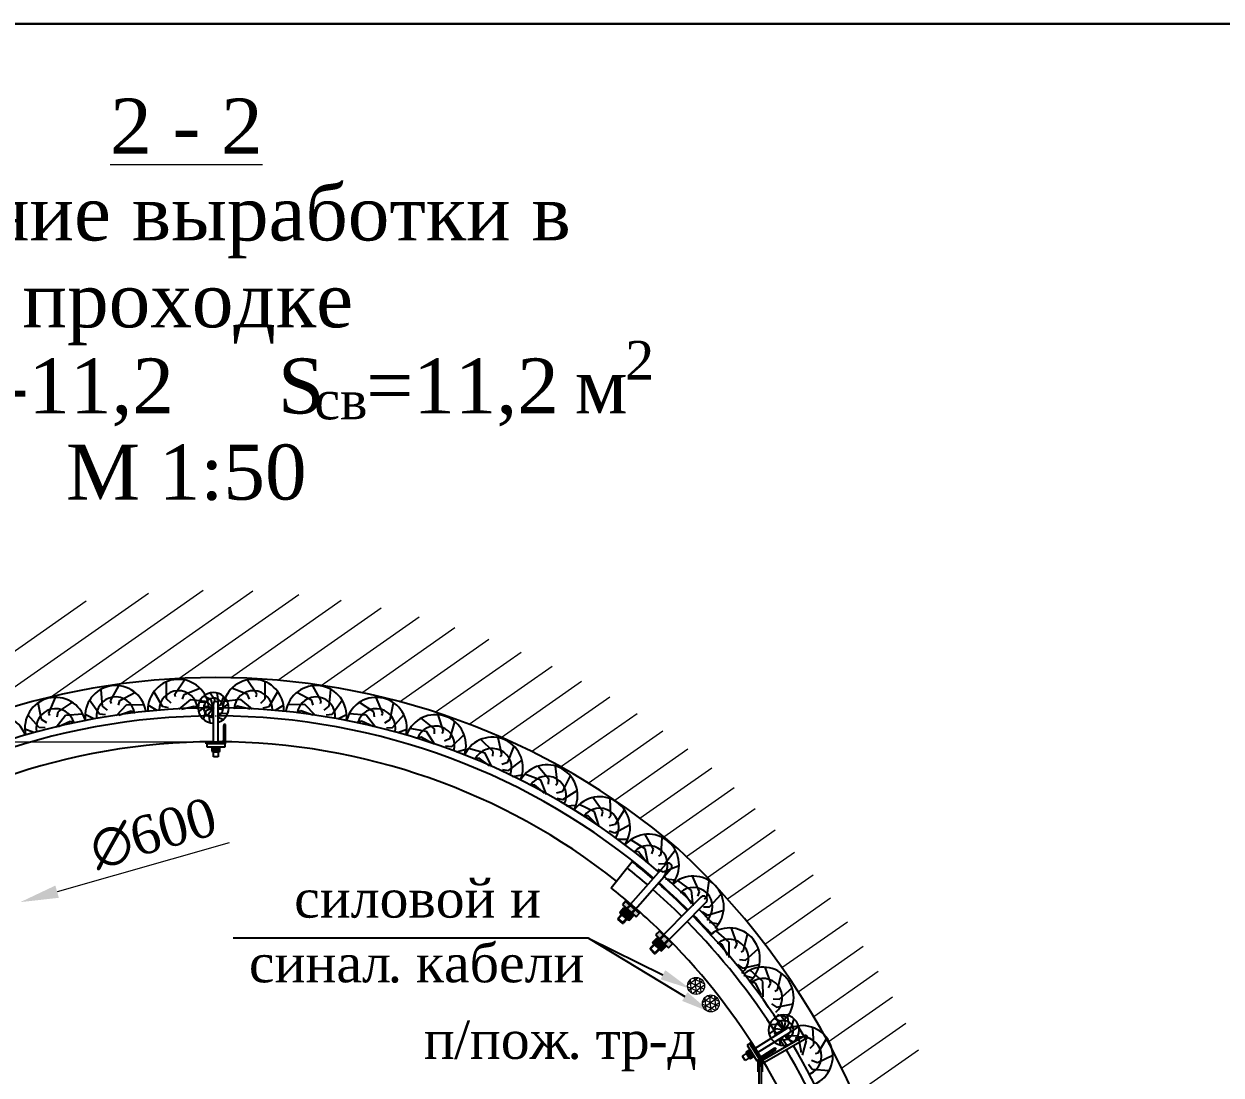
# Model space of a CAD drawing. Header units: millimetres. Extents: x -46762 to 217101, y -107409 to 31524.
# Drawn here: x 194366 to 198279, y -47023 to -43587 of the extents above; entities that cross this region are included whole.
import ezdxf

# ---------------------------------------------------------------- set-up
doc = ezdxf.new("R2010")
doc.units = ezdxf.units.MM
for name, color, linetype in [('АП-112_22', 5, 'Continuous'), ('Д_Распорка', 7, 'Continuous'), ('Контур_112', 252, 'Continuous'), ('М16_Гайка_Конт', 7, 'Continuous'), ('М16_Планка', 7, 'Continuous'), ('М24_Гайка', 7, 'Continuous'), ('М24_Планка', 7, 'Continuous'), ('СКО', 7, 'Continuous'), ('Ско_М16_СВП-22', 7, 'Continuous'), ('Ско_М24', 5, 'Continuous'), ('Уголок_63х63', 7, 'Continuous')]:
    doc.layers.add(name, color=color, linetype=linetype)
doc.styles.get("Standard").update_dxf_attribs({"font": 'TIMES.TTF'})

msp = doc.modelspace()

# ---------------------------------------------------------------- hatches: boundary and pattern name
at = {"layer": 'М16_Гайка_Конт'}
h = msp.add_hatch(color=253, dxfattribs=at)
h.paths.add_polyline_path([(195000.04, -45952.25, -0.2671715), (195006.73, -45952.25), (195006.74, -45952.26), (195006.74, -45964.58), (195006.73, -45964.59, -0.2671715), (195000.04, -45964.59)])
h.paths.add_polyline_path([(194986.64, -45952.25, -0.1333621), (195000.04, -45952.25), (195000.04, -45964.59, -0.1333621), (194986.64, -45964.59)])
h.paths.add_polyline_path([(194979.94, -45952.26), (194979.95, -45952.25, -0.2671715), (194986.64, -45952.25), (194986.64, -45964.59, -0.2671715), (194979.95, -45964.59), (194979.94, -45964.58)])
h.paths.add_polyline_path([(194983.29, -45950.32), (194993.34, -45950.32), (194993.34, -45951.36, 0.0663872), (194986.64, -45952.25, 0.2671715), (194979.95, -45952.25)])
h.paths.add_polyline_path([(194993.34, -45950.32), (195003.39, -45950.32), (195006.73, -45952.25, 0.2671715), (195000.04, -45952.25, 0.0663872), (194993.34, -45951.36)])
h.paths.add_polyline_path([(194993.34, -45965.48, 0.0663872), (195000.04, -45964.59, 0.2671715), (195006.73, -45964.59), (195003.39, -45966.52), (194993.34, -45966.52)])
h.paths.add_polyline_path([(194979.95, -45964.59, 0.2671715), (194986.64, -45964.59, 0.0663872), (194993.34, -45965.48), (194993.34, -45966.52), (194983.29, -45966.52)])
h = msp.add_hatch(color=253, dxfattribs=at)
h.paths.add_polyline_path([(196747.48, -46958.08, -0.2671715), (196751.02, -46963.76), (196751.02, -46963.77), (196740.57, -46970.3), (196740.56, -46970.3, -0.2671715), (196737.01, -46964.63)])
h.paths.add_polyline_path([(196740.37, -46946.72, -0.1333621), (196747.48, -46958.08), (196737.01, -46964.63, -0.1333621), (196729.91, -46953.27)])
h.paths.add_polyline_path([(196736.81, -46941.05), (196736.82, -46941.05, -0.2671715), (196740.37, -46946.72), (196729.91, -46953.27, -0.2671715), (196726.36, -46947.6), (196726.36, -46947.58)])
h.paths.add_polyline_path([(196740.23, -46942.86), (196745.56, -46951.38), (196744.68, -46951.93, 0.0663872), (196740.37, -46946.72, 0.2671715), (196736.82, -46941.05)])
h.paths.add_polyline_path([(196745.56, -46951.38), (196750.89, -46959.9), (196751.02, -46963.76, 0.2671715), (196747.48, -46958.08, 0.0663872), (196744.68, -46951.93)])
h.paths.add_polyline_path([(196732.7, -46959.42, 0.0663872), (196737.01, -46964.63, 0.2671715), (196740.56, -46970.3), (196737.16, -46968.49), (196731.83, -46959.97)])
h.paths.add_polyline_path([(196726.36, -46947.6, 0.2671715), (196729.91, -46953.27, 0.0663872), (196732.7, -46959.42), (196731.83, -46959.97), (196726.5, -46951.45)])
at = {"layer": 'М24_Гайка'}
for points in [[(196325.58, -46477.78), (196330.47, -46478.76), (196354.15, -46499.66), (196355.73, -46504.38), (196344.86, -46516.7), (196339.98, -46515.71), (196316.3, -46494.82), (196314.71, -46490.09)], [(196433.12, -46576.49), (196437.94, -46577.77), (196460.34, -46600.02), (196461.65, -46604.83), (196450.07, -46616.48), (196445.25, -46615.21), (196422.85, -46592.96), (196421.54, -46588.15)]]:
    msp.add_hatch(color=253, dxfattribs=at).paths.add_polyline_path(points)
at = {"layer": 'М24_Планка'}
for points in [[(196334.34, -46453.21), (196379.02, -46492.65), (196367.38, -46505.84), (196322.69, -46466.4)], [(196443.3, -46552.48), (196485.59, -46594.48), (196473.19, -46606.97), (196430.9, -46564.97)]]:
    msp.add_hatch(color=7, dxfattribs=at).paths.add_polyline_path(points)

# ---------------------------------------------------------------- linework, layer by layer
at = {"color": 7, "lineweight": 30}
msp.add_line((217100.51, -43586.57), (191900.51, -43586.57), dxfattribs=at)
at = {"color": 7, "lineweight": 0}
for p, q in [((194153.28, -45880.97), (194772.85, -45447.13)), ((194453.1, -45787.31), (194952.07, -45437.92)), ((194679.86, -45744.81), (195114.5, -45440.47)), ((194871.76, -45726.72), (195264.1, -45451.99)), ((192819.84, -46698.37), (194569.9, -45472.97)), ((195041.66, -45724.03), (195403.39, -45470.75)), ((195195.8, -45732.38), (195534.06, -45495.53)), ((195337.78, -45749.24), (195657.34, -45525.48)), ((195469.91, -45773), (195774.15, -45559.97)), ((195593.75, -45802.56), (195885.19, -45598.5)), ((195710.45, -45837.13), (195991.01, -45640.68)), ((195820.84, -45876.12), (196092.05, -45686.21)), ((195925.57, -45919.06), (196188.67, -45734.83)), ((196025.16, -45965.6), (196281.16, -45786.35)), ((196120.01, -46015.47), (196369.76, -45840.59)), ((196210.46, -46068.42), (196454.68, -45897.41)), ((194962.09, -45934.32), (192318.72, -45934.32)), ((196296.75, -46124.27), (196536.08, -45956.69)), ((196379.12, -46182.87), (196614.11, -46018.33)), ((196457.75, -46244.1), (196687.44, -46083.27)), ((196531.55, -46308.7), (196756.06, -46151.5)), ((196600.11, -46376.97), (196821.83, -46221.72)), ((195036.61, -46263.58), (194474.45, -46423.59)), ((196665.55, -46447.43), (196884.81, -46293.9)), ((196727.91, -46520.04), (196945.02, -46368.02)), ((196787.24, -46594.78), (197002.48, -46444.06)), ((196843.55, -46671.63), (197057.21, -46522.02)), ((196896.85, -46750.58), (197109.2, -46601.9)), ((196535.27, -46728.4), (196568.95, -46704.81)), ((196538.65, -46745.41), (196583.78, -46713.81)), ((196547.88, -46755.13), (196544.05, -46711.37)), ((196589.55, -46724.9), (196550.77, -46706.82)), ((196564.19, -46759.42), (196559.37, -46704.31)), ((196579.62, -46753.71), (196575.56, -46707.25)), ((196947.14, -46831.65), (197158.44, -46683.7)), ((196578.28, -46754.68), (196535.2, -46734.59)), ((196588.49, -46741.92), (196538.41, -46718.57)), ((196550.4, -46756.56), (196590.24, -46728.67)), ((196626.62, -46811.91), (196583.54, -46791.82)), ((196583.6, -46785.63), (196617.29, -46762.04)), ((196636.82, -46799.15), (196586.75, -46775.8)), ((196586.98, -46802.64), (196632.12, -46771.03)), ((196596.21, -46812.36), (196592.38, -46768.6)), ((196598.74, -46813.79), (196638.57, -46785.89)), ((196637.88, -46782.13), (196599.11, -46764.05)), ((196612.52, -46816.65), (196607.7, -46761.54)), ((196627.96, -46810.94), (196623.9, -46764.48)), ((196994.39, -46914.84), (197204.92, -46767.43)), ((197038.58, -47000.19), (197248.6, -46853.13)), ((197079.64, -47087.71), (197289.44, -46940.81))]:
    msp.add_line(p, q, dxfattribs=at)
at = {"color": 7}
for p, q in [((196211.21, -46575.6), (195049.78, -46575.18)), ((196211.21, -46575.6), (196454.64, -46695.13)), ((196211.21, -46575.6), (196525.96, -46766.52)), ((196769.49, -47176.96), (196769.49, -46992.76)), ((196769.49, -46992.76), (196775.69, -46992.76)), ((196775.69, -46992.76), (196775.69, -47176.96))]:
    msp.add_line(p, q, dxfattribs=at)
at = {"color": 7, "linetype": 'Continuous'}
for p, q in [((196919.35, -46893.83), (196776.36, -46976.46)), ((196924.66, -46902.45), (196779.26, -46986.47)), ((196765.78, -47012.91), (196765.78, -46976.92)), ((196765.78, -46976.92), (196778.99, -46976.92)), ((196766.8, -46984.7), (196769.6, -46979.86)), ((196769.6, -46989.54), (196766.8, -46984.7)), ((196769.6, -46979.86), (196775.19, -46979.86)), ((196775.19, -46979.86), (196777.99, -46984.7)), ((196777.99, -46984.7), (196775.19, -46989.54)), ((196778.99, -46976.92), (196778.99, -47013.02)), ((196769.49, -47012.91), (196765.78, -47012.91)), ((196775.19, -46989.54), (196769.6, -46989.54)), ((196778.99, -47013.02), (196775.69, -47013.02))]:
    msp.add_line(p, q, dxfattribs=at)
for points in [[(194993.34, -45934.32), (194993.34, -45935.25)], [(196759.12, -46942.9), (196758.34, -46943.39)]]:
    msp.add_lwpolyline(points)
at = {"color": 7, "lineweight": 0}
for centre in [(196562.74, -46731.78), (196611.07, -46789.01)]:
    msp.add_circle(centre, 27.68, dxfattribs=at)
at = {"color": 7, "linetype": 'Continuous'}
for radius in [5.73, 2.34]:
    msp.add_circle((196772.39, -46984.31), radius, dxfattribs=at)
at = {"color": 7}
msp.add_arc((196921.78, -46898.27), 5.06, 301.44703, 118.59664, dxfattribs=at)
at = {"color": 7, "lineweight": 0}
msp.add_solid([(194468.74, -46403.55), (194480.15, -46443.63), (194354.22, -46457.81)], dxfattribs=at)
at = {"color": 7}
for points in [[(196462.3, -46680.33), (196446.99, -46709.94), (196543.47, -46741.07)], [(196534.61, -46752.27), (196517.32, -46780.77), (196611.47, -46818.38)]]:
    msp.add_solid(points, dxfattribs=at)
at = {"layer": 'АП-112_22', "color": 7}
for p, q in [((196285.27, -46410.98), (196353.62, -46324.9)), ((196611.53, -46565.42), (196633.21, -46545.62))]:
    msp.add_line(p, q, dxfattribs=at)
for centre, radius, start, end in [((194993.33, -48043.33), 2220.89, 90.20626, 130.6507), ((194993.33, -48043.33), 2194.37, 90.20875, 130.6475), ((194993.33, -48043.33), 2220.89, 49.3493, 89.79348), ((194993.33, -48043.33), 2194.37, 49.3525, 89.79099), ((194993.33, -48043.33), 2110, 90.2171, 128.36132), ((194993.33, -48043.33), 2110, 51.63868, 89.78263), ((194973.33, -48063.53), 2193.47, 49.30328, 51.55426), ((194973.33, -48063.53), 2219.91, 49.30067, 51.55426), ((194973.33, -48063.53), 2219.91, 45.29756, 48.68123), ((194993.33, -48043.33), 2194.37, 45.29766, 48.72585), ((194993.33, -48043.33), 2220.89, 45.29584, 48.73013), ((194973.33, -48063.53), 2110, 49.31194, 51.55426), ((194973.33, -48063.53), 2193.47, 45.2994, 48.67637), ((194973.33, -48063.53), 2110, 45.30551, 48.66023), ((194973.33, -48063.53), 2219.91, 32.31138, 44.67812), ((194993.33, -48043.33), 2194.37, 42.40567, 44.67101), ((194993.33, -48043.33), 2220.89, 42.40567, 44.67667), ((194973.33, -48063.53), 2193.47, 32.31488, 44.67249), ((194973.33, -48063.53), 2110, 17.54543, 44.6538), ((194973.33, -48063.53), 2193.47, 31.04357, 31.89694), ((194973.33, -48063.53), 2219.91, 31.03133, 31.89842), ((194973.33, -48063.53), 2193.47, 18.02742, 30.77925), ((194973.33, -48063.53), 2219.91, 18.17237, 30.77023)]:
    msp.add_arc(centre, radius, start, end, dxfattribs=at)
at = {"layer": 'Д_Распорка', "color": 7}
for p, q in [((194831.81, -45793.1), (194832.03, -45737.33)), ((194859.28, -45777.34), (194891.04, -45731.5)), ((195127.39, -45777.34), (195095.63, -45731.5)), ((195154.86, -45793.1), (195154.65, -45737.33)), ((194623.27, -45817.59), (194617.94, -45762.08)), ((194649.04, -45799.18), (194676.09, -45750.41)), ((194679.31, -45798.22), (194728.53, -45772)), ((194818.85, -45817.63), (194791.06, -45769.28)), ((194889.5, -45779.39), (194941.08, -45758.2)), ((194990.49, -45796.26), (194974.03, -45773.75)), ((195001.76, -45801.41), (194997.24, -45773.9)), ((195097.18, -45779.39), (195045.6, -45758.2)), ((195167.83, -45817.63), (195195.62, -45769.28)), ((195307.37, -45798.22), (195258.15, -45772)), ((195337.64, -45799.18), (195310.59, -45750.41)), ((195363.4, -45817.59), (195368.74, -45762.08)), ((194423.65, -45860.36), (194412.89, -45805.64)), ((194447.49, -45839.51), (194469.61, -45788.32)), ((194477.51, -45835.58), (194523.92, -45804.65)), ((194612.81, -45843.29), (194580.35, -45797.95)), ((194651.92, -45807.89), (194649.04, -45799.18)), ((194668.22, -45847.36), (194702.73, -45811.31)), ((194675.24, -45813.77), (194679.31, -45798.22)), ((194702.73, -45811.31), (194758.49, -45812.33)), ((194798.89, -45830.55), (194772.16, -45813.76)), ((194846.83, -45807.06), (194831.81, -45793.1)), ((194861.28, -45786.29), (194859.28, -45777.34)), ((194873.58, -45827.19), (194911.5, -45794.74)), ((194883.91, -45794.46), (194889.5, -45779.39)), ((194911.5, -45794.74), (194966.88, -45801.31)), ((194966.3, -45803.74), (194938.45, -45805.1)), ((194978.26, -45796.71), (194953.48, -45783.92)), ((194985.34, -45822.46), (194966.3, -45803.74)), ((194985.34, -45822.46), (194978.26, -45796.71)), ((194989.13, -45803.21), (194990.49, -45796.26)), ((194999.25, -45804.63), (195001.76, -45801.41)), ((195001.34, -45815.69), (195009.93, -45812.06)), ((195009.93, -45812.06), (195019.35, -45785.81)), ((195011.63, -45827.1), (195033.81, -45810.21)), ((195075.17, -45794.74), (195019.8, -45801.31)), ((195113.1, -45827.19), (195075.17, -45794.74)), ((195102.77, -45794.46), (195097.18, -45779.39)), ((195125.39, -45786.29), (195127.39, -45777.34)), ((195139.85, -45807.06), (195154.86, -45793.1)), ((195187.79, -45830.55), (195214.51, -45813.76)), ((195283.95, -45811.31), (195228.19, -45812.33)), ((195318.46, -45847.36), (195283.95, -45811.31)), ((195311.43, -45813.77), (195307.37, -45798.22)), ((195334.76, -45807.89), (195337.64, -45799.18)), ((195373.86, -45843.29), (195406.33, -45797.95)), ((195509.16, -45835.58), (195462.76, -45804.65)), ((195539.19, -45839.51), (195517.06, -45788.32)), ((195563.03, -45860.36), (195573.78, -45805.64)), ((194415.76, -45886.96), (194379.01, -45845.02)), ((194451.21, -45847.89), (194447.49, -45839.51)), ((194471.3, -45885.57), (194502.11, -45846.3)), ((194475, -45851.45), (194477.51, -45835.58)), ((194502.11, -45846.3), (194557.7, -45841.85)), ((194594.23, -45858.13), (194565.97, -45844.08)), ((194632.66, -45845.76), (194612.81, -45843.29)), ((194639.6, -45829.99), (194623.27, -45817.59)), ((194676.31, -45846.18), (194716.17, -45832.13)), ((194716.17, -45832.13), (194728.39, -45838.6)), ((194838.36, -45822.06), (194818.85, -45817.63)), ((194881.74, -45826.82), (194922.8, -45816.8)), ((194922.8, -45816.8), (194934.32, -45824.45)), ((194959.04, -45817.82), (194936.86, -45834.71)), ((194960.75, -45832.86), (194951.32, -45859.1)), ((194985.34, -45822.46), (194959.04, -45817.82)), ((194985.34, -45822.46), (194960.75, -45832.86)), ((194985.34, -45822.46), (194968.91, -45843.51)), ((194968.91, -45843.51), (194973.44, -45871.02)), ((194985.34, -45822.46), (194979.52, -45848.52)), ((194979.52, -45848.52), (194985.34, -45856.91)), ((194992.42, -45848.2), (194993.9, -45848.97)), ((195001.34, -45825.28), (195011.63, -45827.1)), ((195001.34, -45838.19), (195004.38, -45841.18)), ((195001.34, -45852.81), (195017.19, -45861)), ((195004.38, -45841.18), (195032.23, -45839.82)), ((195063.87, -45816.8), (195052.36, -45824.45)), ((195104.93, -45826.82), (195063.87, -45816.8)), ((195148.32, -45822.06), (195167.83, -45817.63)), ((195270.51, -45832.13), (195258.29, -45838.6)), ((195310.37, -45846.18), (195270.51, -45832.13)), ((195347.08, -45829.99), (195363.4, -45817.59)), ((195354.02, -45845.76), (195373.86, -45843.29)), ((195392.44, -45858.13), (195420.7, -45844.08)), ((195484.57, -45846.3), (195428.98, -45841.85)), ((195515.37, -45885.57), (195484.57, -45846.3)), ((195511.68, -45851.45), (195509.16, -45835.58)), ((195535.47, -45847.89), (195539.19, -45839.51)), ((195570.91, -45886.96), (195607.67, -45845.02)), ((195736.92, -45898.34), (195719.62, -45845.33)), ((194398.73, -45903.56), (194369.23, -45892.35)), ((194435.76, -45887.47), (194415.76, -45886.96)), ((194441.11, -45871.09), (194423.65, -45860.36)), ((194479.23, -45883.61), (194517.53, -45865.71)), ((194517.53, -45865.71), (194530.32, -45870.94)), ((195469.15, -45865.71), (195456.36, -45870.94)), ((195507.44, -45883.61), (195469.15, -45865.71)), ((195545.56, -45871.09), (195563.03, -45860.36)), ((195550.92, -45887.47), (195570.91, -45886.96)), ((195587.94, -45903.56), (195617.45, -45892.35)), ((195681.91, -45900.06), (195626.97, -45890.49)), ((195707.39, -45891.65), (195664.04, -45856.57)), ((195708.43, -45907.69), (195707.39, -45891.65)), ((195758.73, -45921.31), (195774.5, -45867.82)), ((195664.76, -45917.96), (195651.54, -45921.99)), ((195701.24, -45939.32), (195664.76, -45917.96)), ((195708.95, -45942.01), (195681.91, -45900.06)), ((195732.45, -45906.34), (195736.92, -45898.34)), ((195740.35, -45930.38), (195758.73, -45921.31)), ((195764.13, -45948.52), (195804.6, -45910.16)), ((195899.2, -45964.92), (195859.72, -45925.54)), ((195927.89, -45974.63), (195916.17, -45920.11)), ((195744.17, -45947.18), (195764.13, -45948.52)), ((195779.55, -45966.62), (195809.96, -45958.19)), ((195872.99, -45970.64), (195819.34, -45955.43)), ((195895.54, -46015.16), (195872.99, -45970.64)), ((195898.58, -45980.98), (195899.2, -45964.92)), ((195947.2, -45999.73), (195968.42, -45948.16)), ((195854.08, -45986.67), (195840.51, -45989.31)), ((195888.15, -46011.69), (195854.08, -45986.67)), ((195922.6, -45982.13), (195927.89, -45974.63)), ((195927.98, -46006.85), (195947.2, -45999.73)), ((195949.74, -46027.36), (195993.98, -45993.4)), ((195930.03, -46023.96), (195949.74, -46027.36)), ((195963.21, -46046.96), (195994.33, -46041.72)), ((196055.46, -46059.47), (196003.31, -46039.71)), ((196082.07, -46056.02), (196046.11, -46013.39)), ((196109.81, -46068.16), (196102.82, -46012.83)), ((196126.9, -46094.82), (196152.47, -46045.26)), ((196035.25, -46073.81), (196021.5, -46075.28)), ((196067.04, -46101.67), (196035.25, -46073.81)), ((196074.11, -46105.76), (196055.46, -46059.47)), ((196080.06, -46071.97), (196082.07, -46056.02)), ((196103.91, -46075.17), (196109.81, -46068.16)), ((196107.14, -46100.26), (196126.9, -46094.82)), ((196107.72, -46117.49), (196127.06, -46122.57)), ((196127.06, -46122.57), (196174.05, -46092.52)), ((196257.8, -46161.12), (196225.06, -46115.97)), ((196284.58, -46175.26), (196281.66, -46119.57)), ((196138.8, -46143.25), (196170.25, -46140.7)), ((196231.01, -46162.61), (196180.45, -46139.09)), ((196246.22, -46210.15), (196231.01, -46162.61)), ((196254.63, -46176.88), (196257.8, -46161.12)), ((196299.66, -46203.1), (196328.8, -46155.55)), ((196209.8, -46175.43), (196195.98, -46175.89)), ((196239.47, -46205.54), (196209.8, -46175.43)), ((196278.18, -46181.82), (196284.58, -46175.26)), ((196279.56, -46207.08), (196299.66, -46203.1)), ((196297.8, -46230.78), (196346.86, -46204.27)), ((196278.88, -46224.3), (196297.8, -46230.78)), ((196423.64, -46284.95), (196396.25, -46236.37)), ((196307.99, -46252.27), (196339.55, -46252.04)), ((196396.85, -46283.38), (196349.3, -46254.25)), ((196406.55, -46332.34), (196396.85, -46283.38)), ((196418.7, -46300.24), (196423.64, -46284.95)), ((196448.63, -46302.04), (196452.07, -46246.38)), ((196374.32, -46293.7), (196360.54, -46292.58)), ((196400.36, -46326.99), (196374.32, -46293.7)), ((196441.52, -46307.83), (196448.63, -46302.04)), ((196460.45, -46331.43), (196494.81, -46287.5)), ((196437.38, -46350.12), (196455.44, -46358.71)), ((196440.02, -46333.09), (196460.45, -46331.43)), ((196455.44, -46358.71), (196507.2, -46337.96)), ((196463.12, -46381.22), (196494.5, -46384.58)), ((196547.72, -46419.84), (196502.79, -46386.81)), ((196574.28, -46423.66), (196551.09, -46372.95)), ((196597.74, -46442.8), (196605.86, -46387.63)), ((196524.4, -46428.23), (196510.76, -46425.95)), ((196547.54, -46463.6), (196524.4, -46428.23)), ((196553.25, -46469.44), (196547.72, -46419.84)), ((196568.07, -46438.49), (196574.28, -46423.66)), ((196607.04, -46473.08), (196644.98, -46432.2)), ((196586.55, -46473.01), (196607.04, -46473.08)), ((196590.17, -46447.97), (196597.74, -46442.8)), ((196582.48, -46489.76), (196599.75, -46499.85)), ((196599.75, -46499.85), (196653.08, -46483.52)), ((196605.5, -46522.92), (196636.49, -46528.91)), ((196670.47, -46588.8), (196628.78, -46551.76)), ((196696.56, -46595.05), (196678.15, -46542.41)), ((196646.47, -46595), (196633.1, -46591.47)), ((196666.25, -46632.35), (196646.47, -46595)), ((196671.4, -46638.7), (196670.47, -46588.8)), ((196689.01, -46609.24), (196696.56, -46595.05)), ((196718.16, -46616.28), (196731.33, -46562.09)), ((196710.14, -46620.73), (196718.16, -46616.28)), ((196724.62, -46647.28), (196766.17, -46610.08)), ((196698.63, -46661.62), (196714.89, -46673.26)), ((196704.22, -46645.33), (196724.62, -46647.28)), ((196714.89, -46673.26), (196769.5, -46661.93)), ((196807.02, -46723.24), (196788.61, -46670.6)), ((196718.49, -46696.77), (196748.79, -46705.6)), ((196780.93, -46716.98), (196739.24, -46679.94)), ((196828.62, -46744.46), (196841.79, -46690.28)), ((196756.93, -46723.18), (196743.57, -46719.66)), ((196776.71, -46760.54), (196756.93, -46723.18)), ((196781.86, -46766.88), (196780.93, -46716.98)), ((196799.47, -46737.43), (196807.02, -46723.24)), ((196820.6, -46748.91), (196828.62, -46744.46)), ((196835.08, -46775.47), (196876.63, -46738.27)), ((196809.09, -46789.81), (196825.36, -46801.45)), ((196814.68, -46773.51), (196835.08, -46775.47)), ((196825.36, -46801.45), (196879.96, -46790.12)), ((196828.95, -46824.96), (196859.25, -46833.78)), ((196854.78, -46850.19), (196838.32, -46827.68)), ((196866.05, -46855.34), (196861.53, -46827.82)), ((196823.33, -46871.75), (196801.15, -46888.64)), ((196830.59, -46857.67), (196802.74, -46859.03)), ((196842.55, -46850.64), (196817.77, -46837.85)), ((196849.63, -46876.39), (196823.33, -46871.75)), ((196849.63, -46876.39), (196830.59, -46857.67)), ((196849.63, -46876.39), (196842.55, -46850.64)), ((196849.63, -46876.39), (196854.78, -46850.19)), ((196849.63, -46876.39), (196866.05, -46855.34)), ((196866.53, -46869.24), (196874.22, -46865.98)), ((196874.22, -46865.98), (196883.64, -46839.74)), ((196875.92, -46881.03), (196898.1, -46864.13)), ((196924.24, -46910.15), (196894.93, -46862.7)), ((196947.44, -46923.63), (196944.9, -46867.92)), ((196825.04, -46886.79), (196822.51, -46893.82)), ((196849.63, -46876.39), (196825.04, -46886.79)), ((196834.48, -46905.21), (196837.73, -46924.95)), ((196844.61, -46898.87), (196843.81, -46902.45)), ((196843.81, -46902.45), (196859.69, -46925.36)), ((196849.63, -46876.39), (196848.91, -46877.31)), ((196849.63, -46876.39), (196849.51, -46876.94)), ((196849.63, -46876.39), (196851.97, -46875.4)), ((196849.63, -46876.39), (196849.74, -46876.79)), ((196849.63, -46876.39), (196849.92, -46876.68)), ((196849.63, -46876.39), (196850.22, -46876.49)), ((196854.17, -46892.89), (196856.71, -46902.13)), ((196856.71, -46902.13), (196881.48, -46914.93)), ((196861.66, -46888.21), (196868.67, -46895.11)), ((196868.67, -46895.11), (196896.52, -46893.74)), ((196871.8, -46880.3), (196875.92, -46881.03)), ((196899.47, -46909.2), (196887.68, -46901.99)), ((196907.71, -46950.66), (196899.47, -46909.2)), ((196910.81, -46958.22), (196924.24, -46910.15)), ((196962.04, -46950.16), (196990.21, -46902.03)), ((196936.13, -46935.05), (196947.44, -46923.63)), ((196953.08, -46952.12), (196962.04, -46950.16)), ((196930.32, -46987.99), (196942.56, -47003.81)), ((196940.35, -46973.99), (196959.34, -46981.71)), ((196959.34, -46981.71), (197009.81, -46958)), ((196942.56, -47003.81), (196998.12, -47008.62))]:
    msp.add_line(p, q, dxfattribs=at)
for centre, radius, start, end in [((194870.93, -45829.46), 100, 3.81205, 181.34885), ((195115.75, -45829.46), 100, 358.65117, 176.18796), ((194665.8, -45849.88), 100, 9.51705, 187.05385), ((194870.93, -45829.46), 62.96, 4.53676, 180.62414), ((194985.34, -45822.46), 50, 90, 270), ((194985.34, -45822.46), 50, 288.66291, 90), ((195115.75, -45829.46), 62.96, 359.37587, 175.46326), ((195320.87, -45849.88), 100, 352.94616, 170.48296), ((194469.15, -45888.32), 100, 15.15204, 192.68884), ((194665.8, -45849.88), 62.96, 10.24176, 186.32914), ((194985.34, -45822.46), 31.48, 90, 270), ((194985.34, -45822.46), 31.48, 300.54646, 90), ((195320.87, -45849.88), 62.96, 353.67087, 169.75825), ((195517.53, -45888.32), 100, 347.31118, 164.84797), ((194275.83, -45944.94), 100, 20.45327, 197.99007), ((194469.15, -45888.32), 62.96, 15.87675, 191.96413), ((195517.53, -45888.32), 62.96, 348.03588, 164.12327), ((195710.85, -45944.94), 100, 342.00994, 159.54674), ((195710.85, -45944.94), 62.96, 342.73465, 158.82203), ((195897.12, -46018.28), 100, 336.06431, 153.60111), ((195897.12, -46018.28), 62.96, 336.78902, 152.8764), ((196075.41, -46109), 100, 331.13996, 148.67676), ((196075.41, -46109), 62.96, 331.86467, 147.95205), ((196247.28, -46213.47), 100, 326.93875, 144.47555), ((196247.28, -46213.47), 62.96, 327.66346, 143.75084), ((196407.22, -46335.76), 100, 320.39892, 137.93572), ((196407.22, -46335.76), 62.96, 321.12362, 137.21101), ((196553.64, -46472.91), 100, 315.56473, 133.10153), ((196553.64, -46472.91), 62.96, 316.28944, 132.37682), ((196671.46, -46642.19), 100, 310.27026, 127.80706), ((196671.46, -46642.19), 62.96, 310.99497, 127.08235), ((196781.93, -46770.38), 100, 310.27026, 127.80706), ((196781.93, -46770.38), 62.96, 310.99497, 127.08235), ((196849.63, -46876.39), 50, 90, 270), ((196849.63, -46876.39), 50, 270, 90), ((196849.63, -46876.39), 31.48, 90, 212.75249), ((196849.63, -46876.39), 31.48, 270, 90), ((196909.87, -46961.58), 100, 293.59505, 111.13185), ((196849.63, -46876.39), 31.48, 243.42053, 270), ((196909.87, -46961.58), 62.96, 294.31976, 110.40715)]:
    msp.add_arc(centre, radius, start, end, dxfattribs=at)
at = {"layer": 'Контур_112', "color": 7}
for centre, radius, start, end in [((194993.35, -48043.53), 2320, 49.36208, 130.63792), ((194822.76, -48093.29), 2470.77, 0.6902, 47.11114)]:
    msp.add_arc(centre, radius, start, end, dxfattribs=at)
at = {"layer": 'М16_Гайка_Конт'}
for p, q in [((194979.94, -45952.26), (194983.29, -45950.32)), ((194979.94, -45952.26), (194979.94, -45964.58)), ((194979.94, -45964.58), (194983.29, -45966.52)), ((194983.29, -45950.32), (195003.39, -45950.32)), ((194983.29, -45950.32), (195003.39, -45950.32)), ((194983.29, -45966.52), (195003.39, -45966.52)), ((194983.29, -45966.52), (195003.39, -45966.52)), ((194986.64, -45964.59), (194986.64, -45952.25)), ((194993.34, -45950.32), (194993.34, -45951.36)), ((194993.34, -45965.48), (194993.34, -45966.52)), ((195000.04, -45964.59), (195000.04, -45952.25)), ((195006.74, -45952.26), (195003.39, -45950.32)), ((195006.74, -45964.58), (195003.39, -45966.52)), ((195006.74, -45964.58), (195006.74, -45952.26)), ((196736.81, -46941.05), (196726.36, -46947.58)), ((196726.36, -46947.58), (196726.5, -46951.45)), ((196729.91, -46953.27), (196740.37, -46946.72)), ((196736.81, -46941.05), (196740.23, -46942.86)), ((196740.23, -46942.86), (196750.89, -46959.9)), ((196740.23, -46942.86), (196750.89, -46959.9)), ((196726.5, -46951.45), (196737.16, -46968.49)), ((196726.5, -46951.45), (196737.16, -46968.49)), ((196732.7, -46959.42), (196731.83, -46959.97)), ((196737.01, -46964.63), (196747.48, -46958.08)), ((196740.57, -46970.3), (196737.16, -46968.49)), ((196740.57, -46970.3), (196751.02, -46963.77)), ((196745.56, -46951.38), (196744.68, -46951.93)), ((196751.02, -46963.77), (196750.89, -46959.9))]:
    msp.add_line(p, q, dxfattribs=at)
for centre, radius, start, end in [((194983.29, -45958.06), 6.71, 60.08316, 120.0275), ((194983.29, -45958.78), 6.71, 240.08316, 299.91684), ((194993.34, -45976.92), 25.57, 74.80748, 105.19252), ((194993.34, -45939.92), 25.57, 254.80748, 285.19252), ((195003.38, -45958.06), 6.71, 59.9725, 119.91684), ((195003.38, -45958.78), 6.71, 240.08316, 299.91684), ((196733.06, -46947.35), 6.71, 182.10459, 241.93827), ((196733.67, -46946.97), 6.71, 2.10459, 62.04893), ((196723, -46965.49), 25.57, 16.82891, 47.21395), ((196754.38, -46945.86), 25.57, 196.82891, 227.21395), ((196743.71, -46964.38), 6.71, 182.10459, 241.93827), ((196744.32, -46964), 6.71, 1.99392, 61.93827)]:
    msp.add_arc(centre, radius, start, end, dxfattribs=at)
at = {"layer": 'М16_Планка', "color": 7}
for p, q in [((195023.31, -45940.32), (194963.31, -45940.32)), ((194963.31, -45940.32), (194963.31, -45950.32)), ((194963.31, -45950.32), (195023.31, -45950.32)), ((195023.31, -45950.32), (195023.31, -45940.32)), ((196738.11, -46920.62), (196729.63, -46925.92)), ((196729.63, -46925.92), (196761.45, -46976.79)), ((196769.93, -46971.49), (196738.11, -46920.62)), ((196761.45, -46976.79), (196769.93, -46971.49))]:
    msp.add_line(p, q, dxfattribs=at)
at = {"layer": 'М24_Гайка'}
for points in [[(196325.57, -46477.73), (196314.66, -46490.08)], [(196325.57, -46477.73), (196330.49, -46478.72)], [(196330.49, -46478.72), (196354.18, -46499.63)], [(196314.66, -46490.08), (196316.26, -46494.84)], [(196316.26, -46494.84), (196339.96, -46515.75)], [(196322.22, -46496.75), (196330.48, -46487.39)], [(196333.12, -46484.39), (196324.86, -46493.76)], [(196328.11, -46505.3), (196328.95, -46504.34)], [(196337.33, -46510.08), (196345.59, -46500.72)], [(196344.88, -46516.75), (196339.96, -46515.75)], [(196348.23, -46497.73), (196339.97, -46507.09)], [(196342.34, -46489.18), (196341.49, -46490.13)], [(196355.78, -46504.39), (196344.88, -46516.75)], [(196355.78, -46504.39), (196354.18, -46499.63)], [(196433.1, -46576.44), (196421.49, -46588.13)], [(196421.49, -46588.13), (196422.81, -46592.98)], [(196422.81, -46592.98), (196445.23, -46615.25)], [(196428.64, -46595.23), (196437.44, -46586.37)], [(196440.25, -46583.54), (196431.45, -46592.4)], [(196433.1, -46576.44), (196437.96, -46577.73)], [(196437.96, -46577.73), (196460.38, -46599.99)], [(196454.55, -46597.74), (196445.75, -46606.6)], [(196449.17, -46588.86), (196448.27, -46589.76)], [(196434.02, -46604.11), (196434.92, -46603.21)], [(196442.94, -46609.43), (196451.74, -46600.57)], [(196450.09, -46616.53), (196445.23, -46615.25)], [(196461.7, -46604.84), (196450.09, -46616.53)], [(196461.7, -46604.84), (196460.38, -46599.99)]]:
    msp.add_lwpolyline(points, dxfattribs=at)
at = {"layer": 'М24_Гайка', "color": 253}
for points in [[(196330.47, -46478.76), (196354.15, -46499.66), (196355.73, -46504.38), (196344.86, -46516.7), (196339.98, -46515.71), (196316.3, -46494.82), (196314.71, -46490.09), (196325.58, -46477.78)], [(196437.94, -46577.77), (196460.34, -46600.02), (196461.65, -46604.83), (196450.07, -46616.48), (196445.25, -46615.21), (196422.85, -46592.96), (196421.54, -46588.15), (196433.12, -46576.49)]]:
    msp.add_lwpolyline(points, close=True, dxfattribs=at)
at = {"layer": 'М24_Гайка'}
for centre, radius, start, end in [((196322.62, -46488.68), 11.34, 22.20762, 74.93297), ((196325.17, -46485.79), 11.34, 202.20762, 254.93297), ((196356.52, -46473.11), 41.66, 214.5737, 242.56688), ((196313.93, -46521.37), 41.66, 34.5737, 62.56688), ((196347.83, -46505.79), 11.34, 202.20762, 254.93297), ((196345.28, -46508.68), 11.34, 22.20762, 74.93297), ((196432.23, -46584.47), 11.34, 198.83271, 251.55806), ((196464.27, -46573.66), 41.66, 211.19879, 239.19197), ((196429.52, -46587.2), 11.34, 18.83271, 71.55806), ((196418.92, -46619.32), 41.66, 31.19879, 59.19197), ((196450.96, -46608.5), 11.34, 18.83271, 71.55806), ((196453.68, -46605.77), 11.34, 198.83271, 251.55806)]:
    msp.add_arc(centre, radius, start, end, dxfattribs=at)
at = {"layer": 'М24_Планка', "color": 7}
for p, q in [((196334.32, -46452.93), (196322.41, -46466.42)), ((196322.41, -46466.42), (196367.4, -46506.12)), ((196334.34, -46453.21), (196322.69, -46466.4)), ((196322.69, -46466.4), (196367.38, -46505.84)), ((196379.31, -46492.63), (196334.32, -46452.93)), ((196379.02, -46492.65), (196334.34, -46453.21)), ((196367.38, -46505.84), (196379.02, -46492.65)), ((196367.4, -46506.12), (196379.31, -46492.63)), ((196443.3, -46552.2), (196430.62, -46564.97)), ((196443.3, -46552.48), (196430.9, -46564.97)), ((196485.87, -46594.48), (196443.3, -46552.2)), ((196485.59, -46594.48), (196443.3, -46552.48)), ((196430.62, -46564.97), (196473.19, -46607.25)), ((196430.9, -46564.97), (196473.19, -46606.97)), ((196473.19, -46606.97), (196485.59, -46594.48)), ((196473.19, -46607.25), (196485.87, -46594.48))]:
    msp.add_line(p, q, dxfattribs=at)
at = {"layer": 'СКО', "color": 7}
msp.add_line((196332.26, -46455.32), (196377.51, -46494.72), dxfattribs=at)
at = {"layer": 'Ско_М16_СВП-22', "color": 7}
for p, q in [((194985.34, -45934.32), (194985.34, -45810.01)), ((195001.34, -45934.32), (195001.34, -45810.01)), ((194985.34, -45982.26), (194985.34, -45966.52)), ((195001.34, -45966.52), (195001.34, -45982.26)), ((195001.34, -45982.26), (194985.34, -45982.26)), ((194993.34, -45981.42), (194993.34, -45982.26)), ((196714.24, -46961.53), (196727.58, -46953.19)), ((196722.72, -46975.1), (196714.24, -46961.53)), ((196719.2, -46967.87), (196718.48, -46968.31)), ((196736.07, -46966.75), (196722.72, -46975.1))]:
    msp.add_line(p, q, dxfattribs=at)
at = {"layer": 'Ско_М16_СВП-22'}
for p, q in [((196754.88, -46936.12), (196860.28, -46870.2)), ((196763.37, -46949.68), (196868.76, -46883.77))]:
    msp.add_line(p, q, dxfattribs=at)
at = {"layer": 'Ско_М16_СВП-22', "color": 7}
msp.add_arc((194993.34, -45810.01), 8, 359.99998, 179.99998, dxfattribs=at)
at = {"layer": 'Ско_М16_СВП-22'}
msp.add_arc((196864.52, -46876.98), 8, 302.02141, 122.02141, dxfattribs=at)
at = {"layer": 'Ско_М24', "color": 7}
for p, q in [((196463.9, -46333.31), (196307.22, -46510.83)), ((196481.89, -46349.19), (196325.22, -46526.71)), ((196579.69, -46440.41), (196412.84, -46608.41)), ((196307.44, -46514.36), (196350.92, -46465.1)), ((196321.69, -46526.93), (196365.16, -46477.67)), ((196349.04, -46463.45), (196367.04, -46479.33)), ((196596.72, -46457.33), (196429.87, -46625.32)), ((196307.22, -46510.83), (196307.44, -46514.36)), ((196307.22, -46510.83), (196325.22, -46526.71)), ((196307.44, -46514.36), (196321.69, -46526.93)), ((196316.22, -46518.77), (196314.57, -46520.64)), ((196321.69, -46526.93), (196325.22, -46526.71)), ((196412.86, -46611.94), (196459.15, -46565.33)), ((196426.34, -46625.33), (196472.63, -46578.72)), ((196457.38, -46563.57), (196474.41, -46580.48)), ((196412.84, -46608.41), (196412.86, -46611.94)), ((196412.84, -46608.41), (196429.87, -46625.32)), ((196412.86, -46611.94), (196426.34, -46625.33)), ((196421.36, -46616.86), (196419.6, -46618.64)), ((196426.34, -46625.33), (196429.87, -46625.32))]:
    msp.add_line(p, q, dxfattribs=at)
for centre, start, end in [((196472.05, -46342.2), 318.57029, 138.57029), ((196587.31, -46449.77), 315.19538, 135.19538)]:
    msp.add_arc(centre, 12, start, end, dxfattribs=at)
at = {"layer": 'Уголок_63х63'}
for p, q in [((195024.87, -45878.21), (195018.87, -45882.74)), ((195018.87, -45927.32), (195018.87, -45880.02)), ((195024.87, -45882.19), (195018.87, -45886.72)), ((195024.87, -45886.17), (195018.87, -45890.7)), ((195024.87, -45890.15), (195018.87, -45894.68)), ((195020.47, -45877.56), (195019.5, -45878.29)), ((195024.87, -45877.32), (195021.57, -45877.32)), ((195024.87, -45940.32), (195024.87, -45877.32)), ((195024.87, -45929.94), (195011.13, -45940.32)), ((195024.87, -45925.96), (195017.42, -45931.59)), ((195024.87, -45894.13), (195018.87, -45898.66)), ((195024.87, -45898.11), (195018.87, -45902.64)), ((195024.87, -45902.09), (195018.87, -45906.62)), ((195024.87, -45906.07), (195018.87, -45910.6)), ((195024.87, -45910.05), (195018.87, -45914.58)), ((195024.87, -45914.02), (195018.87, -45918.56)), ((195024.87, -45918), (195018.87, -45922.54)), ((195024.87, -45921.98), (195018.87, -45926.52)), ((194966.4, -45934.32), (194961.87, -45937.75)), ((194961.87, -45940.32), (194961.87, -45937.02)), ((195024.87, -45940.32), (194961.87, -45940.32)), ((194971.67, -45934.32), (194963.73, -45940.32)), ((195011.87, -45934.32), (194964.57, -45934.32)), ((194976.94, -45934.32), (194968.99, -45940.32)), ((194982.2, -45934.32), (194974.26, -45940.32)), ((194987.47, -45934.32), (194979.53, -45940.32)), ((194992.74, -45934.32), (194984.79, -45940.32)), ((194998, -45934.32), (194990.06, -45940.32)), ((195003.27, -45934.32), (194995.33, -45940.32)), ((195008.54, -45934.32), (195000.6, -45940.32)), ((195014.46, -45933.83), (195005.86, -45940.32)), ((195024.87, -45933.92), (195016.4, -45940.32)), ((195024.87, -45937.9), (195021.66, -45940.32)), ((196737.35, -46919.4), (196740.15, -46917.65)), ((196770.76, -46972.81), (196737.35, -46919.4)), ((196747.63, -46924.53), (196738.34, -46920.97)), ((196744.84, -46920.06), (196739.54, -46918.03)), ((196750.43, -46928.99), (196741.13, -46925.44)), ((196768.95, -46958.61), (196743.87, -46918.51)), ((196753.22, -46933.46), (196743.92, -46929.9)), ((196756.01, -46937.92), (196746.71, -46934.37)), ((196758.8, -46942.39), (196749.51, -46938.84)), ((196761.6, -46946.85), (196752.3, -46943.3)), ((196764.39, -46951.32), (196755.09, -46947.77)), ((196770.76, -46972.81), (196824.17, -46939.41)), ((196778.6, -46960.83), (196818.7, -46935.75)), ((196803.18, -46952.54), (196796.15, -46949.86)), ((196806.55, -46950.43), (196799.52, -46947.75)), ((196809.92, -46948.32), (196802.9, -46945.64)), ((196813.3, -46946.21), (196806.27, -46943.53)), ((196816.67, -46944.1), (196809.65, -46941.42)), ((196820.04, -46941.99), (196813.02, -46939.31)), ((196823.42, -46939.88), (196816.39, -46937.2)), ((196821.64, -46935.8), (196820.51, -46935.37)), ((196824.17, -46939.41), (196822.42, -46936.61)), ((196767.18, -46955.78), (196757.88, -46952.23)), ((196770.75, -46960.55), (196760.68, -46956.7)), ((196779.56, -46967.31), (196763.47, -46961.16)), ((196776.18, -46969.42), (196766.26, -46965.63)), ((196772.81, -46971.53), (196769.06, -46970.1)), ((196782.93, -46965.2), (196774.21, -46961.87)), ((196786.31, -46963.09), (196779.28, -46960.41)), ((196789.68, -46960.98), (196782.66, -46958.3)), ((196793.05, -46958.87), (196786.03, -46956.19)), ((196796.43, -46956.76), (196789.4, -46954.08)), ((196799.8, -46954.65), (196792.78, -46951.97))]:
    msp.add_line(p, q, dxfattribs=at)
for centre, radius, start, end in [((195021.57, -45880.02), 2.7, 89.99957, 179.99957), ((195011.87, -45927.32), 7, 269.99957, 359.99957), ((194964.57, -45937.02), 2.7, 89.99957, 179.99957), ((196741.58, -46919.94), 2.7, 32.021, 122.021), ((196820.13, -46938.04), 2.7, 32.021, 122.021), ((196774.89, -46954.9), 7, 212.021, 302.021)]:
    msp.add_arc(centre, radius, start, end, dxfattribs=at)

# ---------------------------------------------------------------- texts
at = {"color": 7, "lineweight": 0}
for s, height, p in [('%%U2 - 2', 180, (194647.89, -44010.54)), ('Сечение выработки в', 180, (193679.49, -44294.48)), ('проходке', 180, (194361.53, -44578.42)), ('2', 126, (196330.74, -44749.09)), ('3-11,2     S', 180, (194154.26, -44860.09)), ('=11,2 ', 180.004, (195485.07, -44860.09)), ('м', 180, (196166.54, -44860.09)), ('св', 126, (195314.47, -44879.3)), ('М ', 180.007, (194503.69, -45141.76)), ('1:50', 180.007, (194806.47, -45141.76)), ('силовой и', 125, (195249.28, -46508.4)), ('кабели', 125, (195647.13, -46719.89)), ('синал', 125, (195101.35, -46719.89)), ('. ', 125, (195554.84, -46719.89)), ('/', 125, (195771.85, -46970.16)), ('п', 125, (195673.08, -46970.16)), ('пож', 125, (195823.58, -46970.16)), ('тр', 125, (196234.45, -46970.16)), ('д', 125, (196468.86, -46970.16)), ('. ', 125, (196142.17, -46970.16)), ('-', 125, (196407.4, -46970.16))]:
    msp.add_text(s, height=height, dxfattribs=at).set_placement(p)
at = {"color": 7, "lineweight": 0, "insert": (194789.23, -46233.71), "char_height": 125, "attachment_point": 5, "rotation": 15.88864}
msp.add_mtext('∅600', dxfattribs=at)

doc.saveas('drawing.dxf')
